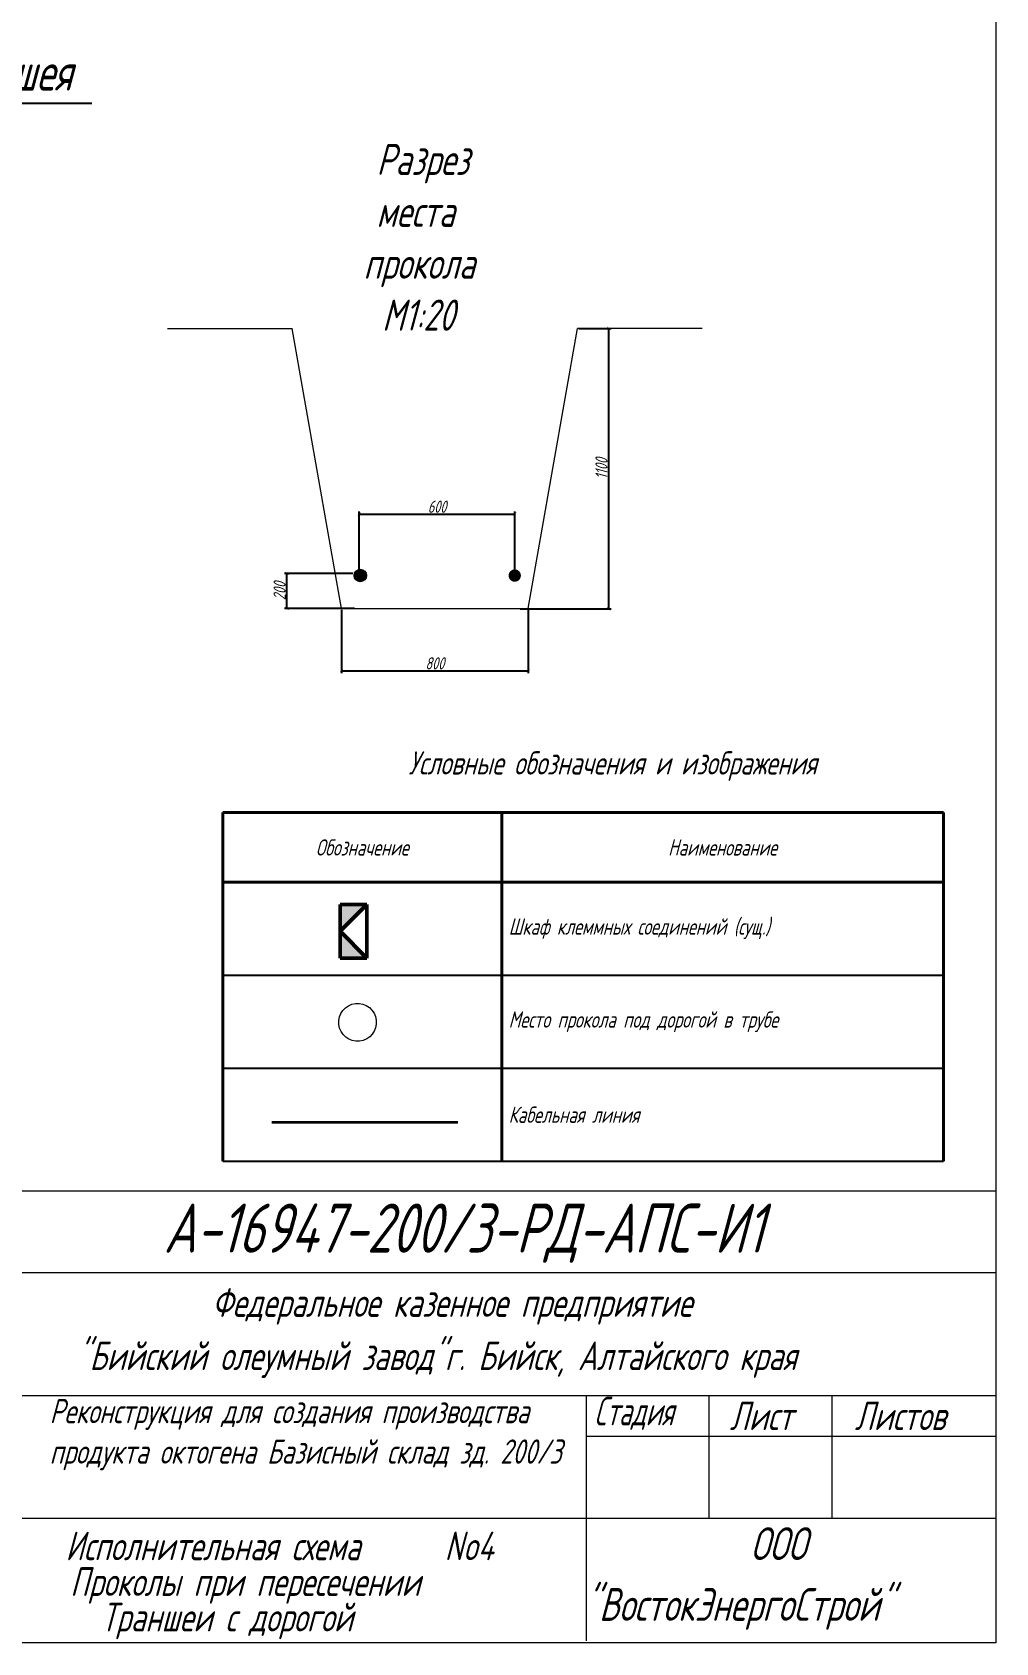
# Model space of a CAD drawing. Header units: millimetres. Extents: x 10081 to 14674, y 790 to 10644.
# Drawn here: x 13600 to 14076, y 6451 to 7248 of the extents above; entities that cross this region are included whole.
import ezdxf
from ezdxf import colors
from ezdxf.entities.mleader import LeaderData, LeaderLine
from ezdxf.math import Vec2, Vec3

# ---------------------------------------------------------------- set-up
doc = ezdxf.new("R2010")
doc.units = ezdxf.units.MM
doc.layers.get('Defpoints').update_dxf_attribs({"color": 33})
for name, color, linetype, lineweight in [('ИИ_ОФОРМЛЕНИЕ_025', 7, 'Continuous', 25), ('Линия выноска', 137, 'Continuous', 20), ('Линия связи (Вновь)', 3, 'Continuous', 60), ('Размерная', 4, 'Continuous', 25), ('Рамка толстая', 7, 'Continuous', 60), ('ТаБлица', 253, 'Continuous', 25), ('текст', 7, 'Continuous', 25), ('Щиты пульты (Вновь)', 5, 'Continuous', 50), ('Элемент эл. схем', 7, 'Continuous', 35)]:
    doc.layers.add(name, color=color, linetype=linetype, lineweight=lineweight)
doc.styles.add('Simplex', font='simplex.shx', dxfattribs={"width": 0.7, "oblique": 15})
doc.styles.get("Standard").update_dxf_attribs({"font": 'arial.ttf'})
doc.dimstyles.new('Simplex', dxfattribs={"dimtxt": 2.5, "dimasz": 2.5, "dimexe": 1.25, "dimexo": 0.625, "dimtad": 1, "dimtxsty": 'Simplex', "dimcen": 2.5, "dimclrt": 2, "dimadec": 0, "dimazin": 0, "dimtfac": 1, "dimtmove": 0, "dimatfit": 3, "dimfxl": 1, "dimarcsym": 0})

# ---------------------------------------------------------------- blocks, each defined once
blk = doc.blocks.new('_None')
blk = doc.blocks.new('*T119')
at = {"layer": 'ТаБлица', "color": 0, "linetype": 'ByBlock', "lineweight": 40, "transparency": 16777216}
for p, q in [((0, 0), (356.5, 0)), ((0, 0), (0, -172.5)), ((138, 0), (138, -172.5)), ((356.5, 0), (356.5, -172.5)), ((0, -34.5), (356.5, -34.5))]:
    blk.add_line(p, q, dxfattribs=at)
at = {"layer": 'ТаБлица', "color": 5, "linetype": 'ByBlock', "lineweight": 25, "transparency": 16777216}
for p, q in [((0, -80.5), (356.5, -80.5)), ((0, -126.5), (356.5, -126.5)), ((0, -172.5), (356.5, -172.5))]:
    blk.add_line(p, q, dxfattribs=at)
at = {"layer": 'ТаБлица', "color": 2, "lineweight": 20, "transparency": 16777216, "char_height": 8.05, "style": 'Simplex'}
for s, insert, width, attachment_point in [('{\\C256;\\c0;Обозначение}', (69, -17.25), 138, 5), ('{\\C256;\\c0;Наименование}', (247.25, -17.25), 218.5, 5), ('{\\C256;\\c0;Шкаф клеммных соединений (сущ.)}', (141.45, -57.5), 211.6, 4), ('{\\C256;\\c0;Место прокола под дорогой в трубе}', (141.45, -103.5), 211.6, 4), ('{\\C256;\\c0;Кабельная линия}', (141.45, -149.5), 211.6, 4)]:
    blk.add_mtext(s, dxfattribs=dict(at, insert=insert, width=width, attachment_point=attachment_point))
blk = doc.blocks.new('A$C4BB167BF')
at = {"layer": 'Щиты пульты (Вновь)', "true_color": 0xc7c8ca}
h = blk.add_hatch(color=9, dxfattribs=at)
h.paths.add_polyline_path([(0, 3), (0, 0), (3, 3)])
h.paths.add_polyline_path([(6, 3), (3, 3), (6, 0)])
at = {"layer": 'Щиты пульты (Вновь)', "color": 252, "true_color": 0x939598}
for p, q in [((0, 3), (0, 0)), ((6, 3), (0, 3)), ((0, 0), (3, 3)), ((3, 3), (6, 0)), ((6, 0), (6, 3)), ((0, 0), (6, 0))]:
    blk.add_line(p, q, dxfattribs=at)
blk = doc.blocks.new('_ArchTick')
at = {"color": 0, "linetype": 'ByBlock', "const_width": 0.15}
blk.add_lwpolyline([(-0.5, -0.5), (0.5, 0.5)], dxfattribs=at)
blk = doc.blocks.new('*D144')
at = {"layer": 'Defpoints', "color": 0, "lineweight": 40, "transparency": 16777216}
for p in [(13869.32, 7101.67), (13884.72, 7101.67), (13840.19, 6962.94)]:
    blk.add_point(p, dxfattribs=at)
at = {"layer": 'Размерная', "color": 0, "lineweight": -2, "transparency": 16777216}
for p, q in [((13869.95, 7101.67), (13885.97, 7101.67)), ((13884.72, 6962.94), (13884.72, 7101.67)), ((13840.82, 6962.94), (13885.97, 6962.94))]:
    blk.add_line(p, q, dxfattribs=at)
at = {"layer": 'Размерная', "color": 0, "lineweight": -2, "transparency": 16777216, "xscale": 1.5, "yscale": 1.5, "zscale": 1.5}
for p, rotation in [((13884.72, 7101.67), 90), ((13884.72, 6962.94), 270)]:
    blk.add_blockref('_ArchTick', p, dxfattribs=dict(at, rotation=rotation))
at = {"layer": 'Размерная', "color": 2, "lineweight": 20, "transparency": 16777216, "insert": (13881.1, 7032.3), "char_height": 2, "attachment_point": 5, "rotation": 90, "style": 'Simplex'}
blk.add_mtext('{\\H3x;\\C256;1100}', dxfattribs=at)
blk = doc.blocks.new('*D145')
at = {"layer": 'Defpoints', "color": 0, "lineweight": 40, "transparency": 16777216}
for p in [(13752.48, 6963.07), (13844.88, 6963.07), (13844.88, 6932.32)]:
    blk.add_point(p, dxfattribs=at)
at = {"layer": 'Размерная', "color": 0, "lineweight": -2, "transparency": 16777216}
for p, q in [((13752.48, 6962.44), (13752.48, 6931.07)), ((13844.88, 6962.44), (13844.88, 6931.07)), ((13752.48, 6932.32), (13844.88, 6932.32))]:
    blk.add_line(p, q, dxfattribs=at)
at = {"layer": 'Размерная', "color": 0, "lineweight": -2, "transparency": 16777216, "xscale": 1.5, "yscale": 1.5, "zscale": 1.5, "rotation": 180}
blk.add_blockref('_ArchTick', (13752.48, 6932.32), dxfattribs=at)
at = {"layer": 'Размерная', "color": 0, "lineweight": -2, "transparency": 16777216, "xscale": 1.5, "yscale": 1.5, "zscale": 1.5}
blk.add_blockref('_ArchTick', (13844.88, 6932.32), dxfattribs=at)
at = {"layer": 'Размерная', "color": 2, "lineweight": 20, "transparency": 16777216, "insert": (13798.68, 6935.95), "char_height": 2, "attachment_point": 5, "style": 'Simplex'}
blk.add_mtext('{\\H3x;\\C256;800}', dxfattribs=at)
blk = doc.blocks.new('*D146')
at = {"layer": 'Defpoints', "color": 0, "lineweight": 40, "transparency": 16777216}
for p in [(13838.29, 7009.83), (13761.29, 6980.59), (13838.29, 6980.59)]:
    blk.add_point(p, dxfattribs=at)
at = {"layer": 'Размерная', "color": 0, "lineweight": -2, "transparency": 16777216}
for p, q in [((13761.29, 6981.21), (13761.29, 7011.08)), ((13761.29, 7009.83), (13838.29, 7009.83)), ((13838.29, 6981.21), (13838.29, 7011.08))]:
    blk.add_line(p, q, dxfattribs=at)
at = {"layer": 'Размерная', "color": 0, "lineweight": -2, "transparency": 16777216, "xscale": 1.5, "yscale": 1.5, "zscale": 1.5, "rotation": 180}
blk.add_blockref('_ArchTick', (13761.29, 7009.83), dxfattribs=at)
at = {"layer": 'Размерная', "color": 0, "lineweight": -2, "transparency": 16777216, "xscale": 1.5, "yscale": 1.5, "zscale": 1.5}
blk.add_blockref('_ArchTick', (13838.29, 7009.83), dxfattribs=at)
at = {"layer": 'Размерная', "color": 2, "lineweight": 20, "transparency": 16777216, "insert": (13799.79, 7013.45), "char_height": 2, "attachment_point": 5, "style": 'Simplex'}
blk.add_mtext('{\\H3x;\\C256;600}', dxfattribs=at)
blk = doc.blocks.new('*D147')
at = {"layer": 'Defpoints', "color": 0, "lineweight": 40, "transparency": 16777216}
for p in [(13725.51, 6980.41), (13758.74, 6980.41), (13759.57, 6963.05)]:
    blk.add_point(p, dxfattribs=at)
at = {"layer": 'Размерная', "color": 0, "lineweight": -2, "transparency": 16777216}
for p, q in [((13758.12, 6980.41), (13724.26, 6980.41)), ((13725.51, 6963.05), (13725.51, 6980.41)), ((13758.95, 6963.05), (13724.26, 6963.05))]:
    blk.add_line(p, q, dxfattribs=at)
at = {"layer": 'Размерная', "color": 0, "lineweight": -2, "transparency": 16777216, "xscale": 1.5, "yscale": 1.5, "zscale": 1.5}
for p, rotation in [((13725.51, 6980.41), 90), ((13725.51, 6963.05), 270)]:
    blk.add_blockref('_ArchTick', p, dxfattribs=dict(at, rotation=rotation))
at = {"layer": 'Размерная', "color": 2, "lineweight": 20, "transparency": 16777216, "insert": (13721.88, 6971.73), "char_height": 2, "attachment_point": 5, "rotation": 90, "style": 'Simplex'}
blk.add_mtext('{\\H3x;\\C256;200}', dxfattribs=at)

msp = doc.modelspace()

# ---------------------------------------------------------------- hatches: boundary and pattern name
at = {"layer": 'Элемент эл. схем', "lineweight": 20, "true_color": 0x000000}
for points in [[(13764.90365, 6979.4062, 1), (13758.74365, 6979.4062, 1)], [(13841.27854, 6979.35629, 1), (13835.11854, 6979.35629, 1)]]:
    msp.add_hatch(color=18, dxfattribs=at).paths.add_polyline_path(points)

# ---------------------------------------------------------------- linework, layer by layer
at = {"color": 18, "lineweight": 20, "true_color": 0x000000}
for p, q in [((13326.77863, 6675.02352), (14076.02863, 6675.02352)), ((13590.02863, 6634.52352), (14076.02863, 6634.52352)), ((13326.77863, 6573.77352), (14076.02863, 6573.77352)), ((13873.52863, 6573.77352), (13873.52863, 6452.27352)), ((13934.27863, 6573.77352), (13934.27863, 6513.02352)), ((13995.02863, 6573.77352), (13995.02863, 6513.02352)), ((13873.52863, 6553.52352), (14076.02863, 6553.52352)), ((13590.02863, 6513.02352), (14076.02863, 6513.02352))]:
    msp.add_line(p, q, dxfattribs=at)
msp.add_ellipse((13760.44272, 6758.32047), major_axis=(1.01119, -9.36317), ratio=0.990291513, start_param=-7.853981634, end_param=-1.570796327, dxfattribs=at)
at = {"layer": 'Линия связи (Вновь)', "color": 18, "lineweight": 35, "true_color": 0x000000}
msp.add_line((13718.04203, 6708.95635), (13810.04203, 6708.95635), dxfattribs=at)
at = {"layer": 'Рамка толстая', "color": 18, "lineweight": 20, "true_color": 0x000000}
for p, q in [((14076.17452, 7784.47018), (14076.17452, 6451.34518)), ((14076.17452, 6451.34518), (13107.54952, 6451.34518))]:
    msp.add_line(p, q, dxfattribs=at)
at = {"layer": 'Элемент эл. схем', "color": 18, "lineweight": 20, "true_color": 0x000000}
for p, q in [((13666.44229, 7101.66822), (13728.04229, 7101.66822)), ((13752.48121, 6963.06822), (13728.04229, 7101.66822)), ((13844.88121, 6963.06822), (13869.32013, 7101.66822)), ((13930.92013, 7101.66822), (13869.32013, 7101.66822)), ((13752.48121, 6963.06822), (13844.88121, 6963.06822))]:
    msp.add_line(p, q, dxfattribs=at)
msp.add_circle((13761.82365, 6979.4062), 3.08, dxfattribs=at)

# ---------------------------------------------------------------- block references
msp.add_blockref('*T119', (13693.74151, 6862.11295))
at = {"color": 18, "lineweight": 20, "true_color": 0x000000, "xscale": 4.41, "yscale": 4.41, "zscale": 4.41, "rotation": 90}
msp.add_blockref('A$C4BB167BF', (13765.0332, 6790.14014), dxfattribs=at)

# ---------------------------------------------------------------- texts
at = {"color": 18, "lineweight": 20, "true_color": 0x000000, "style": 'Simplex', "oblique": 15}
for s, height, width, p in [('А-16947-200/3-РД-АПС-И1', 24.3, 0.7, (13664.53304, 6644.35923)), ('Федеральное казенное предприятие', 14.175, 0.7, (13688.37915, 6612.58602)), ('"Бийский олеумный завод"г. Бийск, Алтайского края', 14.175, 0.7, (13621.90809, 6586.26102)), ('Стадия', 14.175, 0.6, (13877.4804, 6558.92352)), ('Лист', 14.175, 0.7, (13944.57238, 6556.56102)), ('Листов', 14.175, 0.7, (14006.42011, 6556.56102)), ('Исполнительная схема ', 14.175, 0.7, (13615.9441, 6492.17953)), ('No4', 14.175, 0.7, (13803.5266, 6492.17953)), ('ООО', 16.2, 0.7, (13954.78824, 6492.29137)), ('Проколы при пересечении', 14.175, 0.7, (13618.27308, 6474.50186)), ('"ВостокЭнергоСтрой"', 16.2, 0.7, (13873.1345, 6462.20566)), ('Траншеи с дорогой', 14.175, 0.7, (13633.62319, 6456.94344))]:
    msp.add_text(s, height=height, dxfattribs=dict(at, width=width)).set_placement(p)
at = {"layer": 'ИИ_ОФОРМЛЕНИЕ_025', "color": 18, "lineweight": 20, "true_color": 0x000000, "insert": (13608.11877, 6571.96888), "char_height": 12, "attachment_point": 1}
msp.add_mtext_dynamic_manual_height_columns('{\\Fsimplex|c204;\\Q15;\\W0.7;Реконструкция для создания производства продукта октогена Базисный склад зд. 200/3}', width=276.2589272, gutter_width=12.5, heights=[0], dxfattribs=at)
at = {"layer": 'ТаБлица', "color": 18, "lineweight": 20, "true_color": 0x000000, "insert": (13886.62985, 6885.11478), "char_height": 11.5, "width": 425.2362496, "attachment_point": 5, "style": 'Simplex'}
msp.add_mtext('Условные обозначения и изображения', dxfattribs=at)
at = {"layer": 'текст', "color": 18, "lineweight": 20, "true_color": 0x000000, "insert": (13762.86264, 7192.96236), "char_height": 15.4, "attachment_point": 1, "style": 'Simplex'}
msp.add_mtext_dynamic_manual_height_columns('\\pi6.9573;Разрез \\P\\pi6.9192;места  \\P\\pi0.50257;прокола \\P\\pi9.7045;М1:20', width=65.8694283, gutter_width=12.5, heights=[0], dxfattribs=at)

# ---------------------------------------------------------------- dimensions: what is measured, and where the dimension line sits
at = {"layer": 'Размерная', "color": 18, "lineweight": 20, "true_color": 0x000000}
for base, p1, p2, text, picture, middle in [((13884.72013, 7101.66822), (13840.19248, 6962.93547), (13869.32013, 7101.66822), '{\\H3x;\\C256;1100}', '*D144', (13881.09513, 7032.30185)), ((13725.50552, 6980.40852), (13759.5709, 6963.05315), (13758.74363, 6980.40852), '{\\H3x;\\C256;200}', '*D147', (13721.88052, 6971.73084))]:
    dim = msp.add_linear_dim(base=base, p1=p1, p2=p2, angle=90, text=text, dimstyle='Simplex', override={"dimtxt": 2, "dimasz": 1.5, "dimlfac": 20, "dimrnd": 1, "dimtxsty": 'Simplex', "dimblk1": 'ArchTick', "dimblk2": 'ArchTick', "dimsah": 1}, dxfattribs=at)
    dim.commit()
    dim.dimension.update_dxf_attribs({"geometry": picture, "text_midpoint": middle})
for base, p1, p2, text, picture, middle in [((13838.28704, 7009.82788), (13761.28704, 6980.58667), (13838.28704, 6980.58667), '{\\H3x;\\C256;600}', '*D146', (13799.78704, 7013.45288)), ((13844.88121, 6932.32084), (13752.48121, 6963.06822), (13844.88121, 6963.06822), '{\\H3x;\\C256;800}', '*D145', (13798.68121, 6935.94584))]:
    dim = msp.add_linear_dim(base=base, p1=p1, p2=p2, text=text, dimstyle='Simplex', override={"dimtxt": 2, "dimasz": 1.5, "dimlfac": 20, "dimrnd": 1, "dimtxsty": 'Simplex', "dimblk1": 'ArchTick', "dimblk2": 'ArchTick', "dimsah": 1}, dxfattribs=at)
    dim.commit()
    dim.dimension.update_dxf_attribs({"geometry": picture, "text_midpoint": middle})

# ---------------------------------------------------------------- leaders
at = {"layer": 'Линия выноска', "color": 18, "lineweight": 20, "true_color": 0x000000}
ml = msp.add_multileader_mtext('Standard', dxfattribs=at)
ml.set_content('{\\C256;\\c0;прокол под дорогой, ж/д путями}', color=2, style='Simplex')
ml.set_leader_properties()
ml.set_arrow_properties(name='NONE')
ml.build(insert=Vec2(0, 0))
ml.multileader.update_dxf_attribs({"text_left_attachment_type": 6, "text_right_attachment_type": 6, "dogleg_length": 8.32248, "arrow_head_size": 21.168})
ctx = ml.context
ctx.base_point, ctx.char_height, ctx.arrow_head_size, ctx.landing_gap_size, ctx.plane_origin = Vec3(13686.35364, 7270.29022), 18.522, 21.168, 10.584, Vec3(13843.50981, 7300.51171)
ctx.left_attachment, ctx.right_attachment = 6, 6
notes = []
notes.append((ctx, [(0, (1, 1, 0), (13680.2269, 7270.29022), (1, 0), 6.12673, [(0, [(13629.87138, 7347.54046)], 0, [])])]))
ctx.mtext.insert, ctx.mtext.flow_direction = Vec3(13696.93764, 7294.98622), 5
ml = msp.add_multileader_mtext('Standard', dxfattribs=at)
ml.set_content('{\\C256;\\c0;Траншея}', color=2, style='Simplex')
ml.set_leader_properties()
ml.set_arrow_properties(name='NONE')
ml.build(insert=Vec2(0, 0))
ml.multileader.update_dxf_attribs({"text_left_attachment_type": 6, "text_right_attachment_type": 6, "dogleg_length": 8.32248, "arrow_head_size": 21.168})
ctx = ml.context
ctx.base_point, ctx.char_height, ctx.arrow_head_size, ctx.landing_gap_size, ctx.plane_origin = Vec3(13540.288, 7213.10696), 18.522, 21.168, 10.584, Vec3(13697.44418, 7243.32845)
ctx.left_attachment, ctx.right_attachment = 6, 6
notes.append((ctx, [(0, (1, 1, 0), (13534.16126, 7213.10696), (1, 0), 6.12673, [(0, [(13459.78232, 7344.39512)], 0, [])])]))
ctx.mtext.insert, ctx.mtext.width, ctx.mtext.flow_direction = Vec3(13550.872, 7237.80296), 347.8178366, 5
for ctx, leaders in notes:
    for number, flags, end, landing, length, lines in leaders:
        leader = LeaderData()
        leader.index, (leader.has_last_leader_line, leader.has_dogleg_vector, leader.attachment_direction) = number, flags
        leader.last_leader_point, leader.dogleg_vector, leader.dogleg_length = Vec3(end), Vec3(landing), length
        for number, points, colour, breaks in lines:
            line = LeaderLine()
            line.index, line.vertices, line.color, line.breaks = number, Vec3.list(points), colors.encode_raw_color(colour), breaks
            leader.lines.append(line)
        ctx.leaders.append(leader)

doc.saveas('drawing.dxf')
